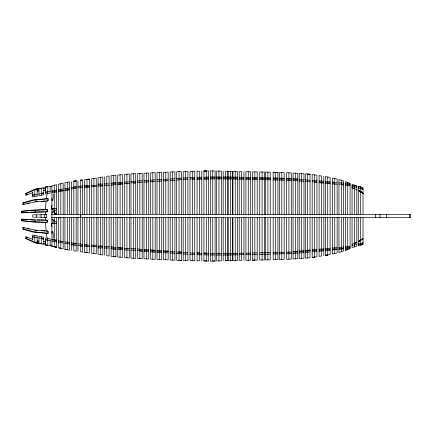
<?xml version="1.0" encoding="UTF-8"?>
<svg xmlns="http://www.w3.org/2000/svg" width="432" height="432" viewBox="0 0 432 432"><rect width="100%" height="100%" fill="white"/><g stroke="black" fill="none" stroke-linecap="round" stroke-linejoin="round"><path stroke-width="0.65" d="M51.64 208.332L51.916 205.238M51.916 233.593L52.142 231.233L52.142 232.465M46.672 198.925L46.705 198.634M56.122 223.511L56.354 222.264L51.916 219.089M52.348 208.489L51.916 208.975M51.916 209.444L52.855 208.489M51.916 212.927L56.354 209.752L56.354 208.489L51.916 208.489M363.01 243.151L360.644 245.025L358.274 245.84M363.01 242.476L360.644 243.918L358.274 244.701M358.749 241.574L363.01 238.734L358.274 241.693L363.01 238.642L358.274 241.607M356.81 242.287L352.075 244.372M32.783 192.623L26.816 195.01L25.753 195.01L25.753 193.428L34.123 189.443A33.286 5.4 0 0 0 36.131 188.773L41.461 188.298M25.753 193.428L26.816 193.428L35.77 189.481L37.811 188.892L42.071 188.519M25.753 195.01L26.946 194.492M363.01 244.21L360.644 245.225L360.644 217.377M338.947 217.566L338.947 252.526L343.678 250.922L343.678 217.566M345.346 217.566L345.346 250.295L350.077 248.681L350.077 217.566M345.346 250.295L347.711 249.442L347.711 217.912M63.153 214.434L63.153 183.125L58.423 184.313L58.423 214.434M82.669 186.997L80.303 187.807L77.938 187.747M47.952 198.704L33.917 200.151L22.88 202.959L22.88 204.493L35.959 201.787L42.422 201.474M115.884 183.13L113.519 183.913L111.154 183.908M37.233 191.084L39.064 190.804M82.669 185.636L80.303 186.376L77.938 186.424M40.09 188.649L43.637 187.612L43.637 194.724L38.907 195.847L38.907 188.924M40.09 188.509L41.272 188.152L41.272 195.28M22.88 202.959L32.265 200.129A32.913 3.407 0 0 0 34.279 199.703L45.668 198.877A8.219 0.853 0 0 0 46.44 198.693L47.979 198.693L47.979 200.864L41.645 201.361M98.069 247.158L100.44 246.472L102.805 246.451M358.274 243.999L360.644 243.346M115.884 184.41L111.154 185.274M115.884 182.434L111.154 183.244M352.075 245.635L356.81 244.388M47.779 193.525L45.414 194.141L45.414 187.072L47.779 186.629L47.779 193.525L50.144 193.174L50.144 186.127M22.88 204.493L24.133 204.174M27.259 203.369L29.138 202.889M45.414 192.229L47.779 191.624M51.916 246.278L51.916 185.722L56.646 184.658L56.646 214.434M58.423 191.792L63.153 190.771M32.4 195.248L37.13 194.303M38.907 194.06L43.637 193.12M45.414 192.348L50.144 191.43M337.127 217.215L337.127 252.925L332.397 253.989L332.397 217.469M58.423 189.913L63.153 188.957M41.272 193.379L43.637 192.866M58.423 218.047L60.199 217.685M51.916 192.829L56.646 191.943M32.4 195.08L34.765 194.611M37.13 196.09L32.4 196.949L32.4 191.959M35.948 189.88L37.13 189.653L37.13 196.133M51.916 190.89L56.646 190.064M64.93 214.434L64.93 182.606L69.66 181.872L69.66 214.504M102.805 214.558L102.805 176.996L98.069 177.757L98.069 214.434M325.361 217.55L325.361 255.377L330.097 254.561L330.097 217.55M181.408 179.501L176.677 180.166M69.66 189.767L64.93 190.48M91.546 214.434L91.546 178.805L96.277 178.065L96.277 214.434M69.66 187.974L64.93 188.676M69.66 189.27L64.93 189.956M58.423 190.922L63.153 190.21M310.036 249.982L305.305 250.63M316.915 217.523L316.915 256.775L312.185 257.445L312.185 217.566M343.678 248.071L338.947 248.702M314.55 257.094L312.185 257.44L314.55 257.116L314.55 217.571M350.077 247.18L345.346 247.849M310.036 251.872L305.305 252.499M76.167 188.482L71.437 188.843M343.678 248.843L338.947 249.421M345.346 248.621L350.077 248.006M45.592 187.839L43.502 188.098M343.678 246.958L338.947 247.531M345.346 246.731L350.077 246.127M84.591 214.434L84.591 179.68L89.321 179.096L89.321 214.434M310.036 250.657L305.305 251.24M181.408 178.135L176.677 178.648M86.956 179.399L89.321 179.107L86.956 179.393L86.956 187.439L84.591 187.682M44.62 190.069L45.592 189.95M51.916 191.57L56.646 191.052M45.409 188.174L43.173 188.417M39.031 212.026L21.6 212.83L21.6 211.313L31.439 210.2A32.697 1.28 0 0 0 33.448 210.038L40.057 209.963M330.097 250.133L325.361 250.614M45.149 201.085L42.768 201.29M330.097 248.243L325.361 248.719M45.5 190.242L43.292 190.458M117.731 184.604L122.461 184.102M21.6 211.313L38.977 209.99M102.805 185.917L98.069 186.014M86.956 187.439L89.321 187.196M310.036 217.566L310.036 257.715L305.305 258.152L305.305 217.566M115.884 214.58L115.884 175.198L111.154 175.646L111.154 214.51M155.196 181.424L150.466 181.796M155.196 179.858L150.466 180.279M130.982 182.914L135.718 182.547M319.086 251.208L323.822 250.76M319.086 249.313L323.822 248.864M73.802 186.813L76.167 186.592M190.004 179.005L194.74 178.659M122.931 214.434L122.461 214.434L122.461 174.614L117.731 175.036L117.731 214.477M98.069 247.914L102.805 247.882M299.23 217.566L299.23 258.611L303.961 258.271L303.961 217.566M117.731 182.709L122.461 182.304M337.127 248.864L332.397 249.248M332.397 248.044L337.127 247.676M330.097 249.426L325.361 249.761M332.397 249.934L337.127 249.561M124.556 182.131L129.292 181.877M190.004 177.692L194.74 177.385M102.805 184.097L98.069 184.054M208.651 214.477L208.651 170.905L203.92 171.077L203.92 214.531M133.353 183.157L135.718 182.984M203.92 178.286L208.651 177.968M293.053 251.516L297.788 251.181M303.961 250.727L299.23 251.073M299.23 252.947L303.961 252.601M130.982 181.521L135.718 181.186M297.788 253.055L293.053 253.384M299.23 251.678L303.961 251.365M84.591 185.695L89.321 185.371M21.6 212.83L28.814 212.333M30.127 212.247L31.439 212.155A32.675 0.772 0 0 0 33.448 212.058L41.596 211.993M312.185 251.732L316.915 251.408M150.466 213.97L150.466 172.946L155.196 172.649L155.196 213.986M137.489 181.067L142.22 180.76M157.016 181.251L161.752 180.981M312.185 249.831L316.915 249.512M323.822 249.842L319.086 250.15M143.991 180.641L148.721 180.365M293.053 217.566L293.053 258.979L297.788 258.676L297.788 217.566M206.285 170.986L203.92 171.029L206.285 170.986L206.285 214.483M157.016 179.685L161.752 179.426M137.489 182.455L142.22 182.201M170.176 180.554L174.906 180.268M96.277 186.64L91.546 186.721M297.788 251.764L293.053 252.029M174.906 178.756L170.176 179.015M187.909 179.134L183.179 179.372M312.185 250.533L316.915 250.295M286.551 217.566L286.551 259.297L291.287 259.081L291.287 217.566M197.062 178.54L201.793 178.351M143.991 182.083L148.721 181.861M137.489 214.061L137.489 173.54L142.22 173.302L142.22 214.013M34.792 201.695L37.93 201.55M135.718 214.083L135.718 173.626L130.982 173.853L130.982 214.699M197.062 177.271L201.793 177.179M168.151 180.668L163.42 180.895M76.167 244.01L71.437 244.199M187.909 177.806L183.179 178.022M98.069 245.97L102.805 246.1M168.151 179.14L163.42 179.35M163.42 214.126L163.42 172.314L168.151 172.12L168.151 214.196M170.176 214.753L170.176 171.974L174.906 171.812L174.906 214.72M252.482 253.028L257.213 252.877M291.287 253.481L286.551 253.643M148.721 213.964L148.721 173.016L143.991 173.21L143.991 213.975M197.062 179.458L199.427 179.361M124.556 183.605L129.292 183.443M161.752 214.099L161.752 172.379L157.016 172.557L157.016 214.013M194.74 179.545L192.37 179.626L192.37 171.347L194.74 171.288L194.74 214.596M203.92 179.134L208.651 178.988M117.731 183.816L122.461 183.665M84.591 245.268L89.321 245.122M250.636 253.071L245.905 253.195M279.445 252.364L284.175 252.234M250.636 254.518L245.905 254.642M208.651 177.077L203.92 177.206M215.098 217.566L215.098 261.025L210.368 261.144L210.368 217.566M337.127 182.849L332.397 182.914M291.287 252.099L286.551 252.212M44.323 211.885L41.936 211.945M215.098 261.025L212.733 261.09L212.733 217.949M40.819 209.876L44.842 209.725A8.159 0.319 0 0 0 45.608 209.655L47.153 209.655M273.17 254.005L277.9 253.881M279.445 253.838L284.175 253.708M232.74 218.03L232.74 260.539L228.01 260.642L228.01 253.066M245.905 217.566L245.905 260.318L250.636 260.221L250.636 217.566M181.408 214.655L181.408 171.623L176.677 171.731L176.677 214.715M192.37 171.353L190.004 171.407L190.004 214.612M104.398 183.973L109.129 183.908M273.17 252.52L277.9 252.401M277.9 217.566L277.9 259.621L273.17 259.735L273.17 217.566M39.323 209.914L47.12 209.66L47.12 211.826L39.323 211.982M232.74 254.896L228.01 254.961M252.482 254.48L257.213 254.372M259.74 252.823L264.47 252.72M232.74 253.444L228.01 253.508M265.513 252.698L270.243 252.596M259.74 254.313L264.47 254.21M265.513 254.189L270.243 254.086M252.482 217.566L252.482 260.172L254.848 260.118L254.848 218.014M232.848 253.444L237.578 253.346M232.848 254.896L237.578 254.799M239.198 254.767L243.929 254.675M252.482 260.167L257.213 260.069L257.213 217.566M265.513 217.566L265.513 259.902L270.243 259.81L270.243 217.566M243.929 253.228L239.198 253.319M210.368 177.898L215.098 177.844M77.938 243.956L80.303 243.918L82.669 244.647M91.546 246.537L96.277 246.51M312.185 181.802L316.915 181.807M77.938 245.376L80.303 245.344L82.669 246.013M201.793 253.4L197.062 253.314M210.368 177.023L215.098 176.99M203.92 253.368L208.651 253.476M223.171 253.557L227.902 253.508M210.368 178.929L215.098 178.902M216.594 253.616L221.324 253.573M223.171 254.999L227.902 254.961M201.793 254.842L197.062 254.74M221.324 255.01L216.594 255.042M203.92 254.821L208.651 254.891M215.098 253.546L210.368 253.535M176.677 217.442L176.677 260.269L181.408 260.323L181.408 217.318M109.129 185.431L104.398 185.431M48.449 186.727L49.145 186.727M49.696 186.727L51.916 186.727M46.931 200.923L48.038 200.923L48.038 198.634L46.44 198.634L46.559 197.705A144.115 144.115 0 0 1 47.093 194.044M51.916 208.904L53.217 208.904L53.217 212.058L51.916 212.058M45.549 209.596L47.212 209.596L47.212 211.885L45.549 211.885M51.397 214.434L410.389 214.434M41.256 214.817L32.751 214.817L32.751 217.183L41.256 217.183M51.397 217.566L410.389 217.566M40.819 220.039L47.12 220.174L47.12 222.34L33.448 221.962A32.697 1.28 0 0 0 31.433 221.805L21.6 220.687L21.6 219.17L35.132 219.926L35.132 221.935L40.057 222.037M51.916 219.947L53.217 219.947L53.217 223.096L51.916 223.096M45.549 220.115L47.212 220.115L47.212 222.404L45.549 222.404M21.6 220.687L35.132 221.935M51.916 223.511L56.354 223.511L56.354 222.264M22.88 227.507L35.959 230.213L47.979 231.136L47.979 233.307L46.44 233.307A8.219 0.853 0 0 0 45.668 233.123L34.279 232.297A32.913 3.407 0 0 0 32.265 231.871L22.88 229.041L22.88 227.507L24.133 227.826M22.88 229.041L35.959 232.222L47.952 233.296M46.381 231.077L48.038 231.077L48.038 233.366L46.44 233.366L46.559 234.295A144.115 144.115 0 0 0 47.093 237.956M41.461 243.707L36.131 243.227A33.286 5.4 0 0 0 34.123 242.557L25.753 238.572L25.753 236.995L26.816 236.995L32.783 239.377M25.753 238.572L26.816 238.572L35.77 242.519L37.811 243.108L42.071 243.481M48.449 245.273L49.145 245.273M49.696 245.273L51.916 245.273M206.285 260.966L203.92 260.966L203.92 217.566M228.01 177.952L232.74 178.006M215.098 254.977L210.368 254.95M228.01 177.039L232.74 177.098M216.594 177.903L221.324 177.919M216.594 178.875L221.324 178.897M228.01 178.934L232.74 178.994M199.427 179.113L201.793 179.123M96.277 185.317L91.546 185.258M120.096 217.528L122.461 217.539L122.461 257.38L117.731 256.959L117.731 217.523L120.096 217.528L120.096 257.175M111.154 248.022L113.519 248.027L115.884 248.724M216.594 176.98L221.324 177.001M223.171 177.925L227.902 177.952M104.398 246.456L109.129 246.532M223.171 177.012L227.902 177.039M223.171 178.902L227.902 178.934M338.947 184.135L343.678 184.302M104.398 247.963L109.129 248.006M102.805 185.42L100.44 185.387L98.069 184.594M39.031 219.974L33.448 219.942A32.675 0.772 0 0 0 31.439 219.845L30.127 219.758M37.109 219.991L40.133 219.991M265.513 178.686L270.243 178.762M273.17 178.794L277.9 178.87M39.323 220.018L41.596 220.007M91.546 245.074L96.277 245.381M215.098 214.45L215.098 170.969L210.368 170.856L210.368 214.472M228.01 214.45L228.01 171.353L237.578 171.542L237.578 214.445M250.636 214.439L250.636 171.774L245.905 171.677L245.905 214.445M259.74 178.589L264.47 178.67M284.175 178.994L279.445 178.897M338.947 182.79L343.678 183.152M232.848 177.098L237.578 177.185M239.198 177.217L243.929 177.298M245.905 177.336L250.636 177.439M239.198 178.124L243.929 178.211M245.905 178.249L250.636 178.367M257.213 178.546L252.482 178.4M237.578 179.086L232.848 178.994M239.198 179.113L243.929 179.199M245.905 179.237L250.636 179.35M270.243 214.434L270.243 172.195L265.513 172.098L265.513 214.434M237.578 178.097L232.848 178.006M41.936 220.055L44.323 220.115M273.17 214.434L273.17 172.271L277.9 172.39L277.9 214.434M270.243 177.914L265.513 177.8M303.961 179.869L299.23 179.701M265.513 179.696L270.243 179.804M259.74 177.665L264.47 177.779M252.482 179.393L257.213 179.501M259.74 179.561L264.47 179.674M161.752 251.397L157.016 251.24M257.213 177.601L252.482 177.482M194.74 217.269L194.74 260.717L190.004 260.593L190.004 217.28M273.17 177.989L277.9 178.108M284.175 178.276L279.445 178.151M286.551 178.335L291.287 178.502M286.551 179.021L291.287 179.199M273.17 179.885L277.9 180.009M279.445 180.052L284.175 180.176M40.819 222.124L44.842 222.275A8.159 0.319 0 0 1 45.608 222.345M163.42 251.446L168.151 251.581M174.906 217.453L174.906 260.188L170.176 260.026L170.176 217.474M203.92 260.906L208.651 261.095L208.651 217.566M286.551 180.241L291.287 180.409M337.127 184.21L332.397 183.956M135.718 250.258L130.982 250.117M148.721 250.706L143.991 250.56M142.22 250.479L137.489 250.306M122.461 248.303L117.731 248.141M129.292 248.557L124.556 248.373M291.287 214.434L291.287 172.919L286.551 172.708L286.551 214.434M89.321 186.662L84.591 186.489M129.292 250.123L124.556 249.863M168.151 217.48L168.151 259.88L163.42 259.686L163.42 217.512M197.062 252.542L199.427 252.634M183.179 252.563L187.909 252.769M143.991 217.566L143.991 258.795L148.721 258.984L148.721 217.566M305.305 181.381L310.036 181.715M71.437 187.45L76.167 187.677M161.752 252.617L157.016 252.38M163.42 252.688L168.151 252.887M183.179 253.973L187.909 254.189M305.305 179.923L310.036 180.241M163.42 250.841L168.151 251.051M37.93 230.45L34.792 230.305M161.752 250.765L157.016 250.501M170.176 251.678L174.906 251.905M194.74 253.206L190.004 252.887M148.721 251.716L143.991 251.456M130.982 217.301L130.982 258.136L135.718 258.368L135.718 217.566M312.185 180.311L316.915 180.592M170.176 253.006L174.906 253.26M194.74 254.626L190.004 254.308M142.22 217.566L142.22 258.703L137.489 258.46L137.489 217.566M303.961 214.434L303.961 173.734L299.23 173.394L299.23 214.472M148.721 249.788L143.991 249.491M155.196 217.566L155.196 259.351L150.466 259.054L150.466 217.566M41.645 230.639L45.149 230.915M89.321 246.58L84.591 246.267M139.855 251.197L142.22 251.343M293.053 214.434L293.053 173.027L297.788 173.324L297.788 214.472M297.788 179.62L293.053 179.302M203.92 252.839L206.285 252.99M111.154 217.49L111.154 256.354L115.884 256.743L115.884 217.42M293.053 180.506L297.788 180.835M314.55 182.331L316.915 182.493M293.053 178.594L297.788 178.929M21.6 219.17L28.814 219.667M130.982 248.546L135.718 248.891M150.466 250.765L155.196 251.111M137.489 249.021L142.22 249.367M111.154 248.746L115.884 249.545M299.23 180.943L303.961 181.3M350.077 184.837L345.346 184.437M332.397 182.066L334.762 182.25M325.361 182.477L330.097 182.866M37.233 240.916L39.064 241.196M319.086 181.937L323.822 182.358M150.466 251.802L155.196 252.212M176.677 251.991L181.408 252.472M150.466 249.885L155.196 250.322M122.461 249.696L117.731 249.28M176.677 253.368L181.408 253.859M43.292 241.542L45.5 241.758M319.086 182.693L323.822 183.136M325.361 183.281L330.097 183.762M111.154 246.737L115.884 247.612M76.167 245.365L71.437 244.912M305.305 214.434L305.305 173.848L310.036 174.307L310.036 214.715M319.086 180.792L323.822 181.24M325.361 181.386L330.097 181.867M43.173 243.583L45.409 243.826M84.591 244.35L86.956 244.593M117.731 247.401L122.461 247.903M43.502 243.902L45.592 244.161M69.66 217.496L69.66 250.128L64.93 249.399L64.93 217.469M179.042 251.748L181.408 252.029M67.295 249.669L64.93 249.388L67.295 249.701L67.295 241.85M350.077 185.879L345.346 185.269M44.62 241.936L45.592 242.05M350.077 183.994L345.346 183.379M84.591 217.318L84.591 252.315L89.321 252.909L89.321 217.35M84.591 252.315L86.956 252.607L86.956 217.334M64.93 243.313L69.66 244.015M341.312 184.729L343.678 185.047M64.93 241.942L69.66 242.654M76.167 243.562L71.437 242.919M47.779 238.475L47.779 245.376L45.414 244.928L45.414 237.859L50.144 238.826L50.144 245.873M96.277 217.399L96.277 253.93L91.546 253.195L91.546 217.366M56.646 240.581L51.916 239.841M98.069 217.318L98.069 254.237L102.805 255.004L102.805 217.442M55.463 214.245L54.281 214.056L54.281 192.802M50.144 240.57L45.414 239.652M37.13 237.697L32.4 236.752M43.637 238.88L38.907 237.94M56.646 241.893L51.916 241.061M330.097 214.742L330.097 177.439L325.361 176.623L325.361 214.693M32.4 240.041L32.4 235.051L37.13 235.915M56.646 240.1L51.916 239.225M63.153 241.661L58.423 240.727M35.948 242.12L37.13 242.347L37.13 235.867M58.423 217.566L58.423 247.682L63.153 248.881L63.153 217.566M63.153 243.027L58.423 242.044M32.4 236.92L34.765 237.389M51.916 246.256L56.646 247.325L56.646 217.566M352.075 185.22L356.81 186.278M41.272 238.621L43.637 239.134M332.397 214.693L332.397 178.016L337.127 179.075L337.127 214.499M356.81 187.445L352.075 186.365M38.907 243.076L38.907 236.153L43.637 237.276L43.637 244.388L40.09 243.351M54.281 246.748L51.916 246.164L54.281 246.758L54.281 217.663M80.303 245.959L82.669 246.548M45.414 239.771L47.779 240.376M27.259 228.631L29.138 229.111M356.81 214.526L356.81 185.733L352.075 184.48L352.075 214.434M363.01 188.033L360.644 186.775L358.274 186.116L358.274 214.434M343.678 214.434L343.678 181.073L338.947 179.474L338.947 214.434M40.09 243.491L41.272 243.848L41.272 236.72M345.346 214.434L345.346 181.699L350.077 183.319L350.077 214.434M60.788 248.411L59.605 248.033L60.788 248.432L60.788 217.75M358.274 187.866L363.01 189.529M358.274 186.727L360.644 187.526L363.01 189.092M352.075 187.623L356.81 189.713M25.753 236.995L26.946 237.508M358.274 190.399L363.01 193.369L358.749 190.426M54.281 213.23L55.858 214.034M54.281 212.296L56.646 214.051M52.871 223.511L52.142 222.788M56.122 208.489L56.354 209.752M46.672 233.075L46.705 233.366M51.916 198.407L52.142 200.772L52.142 199.541M51.662 223.96L51.916 226.762M410.351 214.434L410.351 217.566M409.406 214.434L409.406 217.566M386.64 214.434L386.64 217.566M380.063 214.434L380.074 217.566M375.646 214.434L375.646 217.566M363.01 187.645L363.01 214.256M363.01 217.566L363.01 244.35M360.644 186.775L360.644 214.159M358.274 217.426L358.274 245.878M356.81 217.474L356.81 246.272L352.075 247.52L352.075 217.566M354.44 185.107L354.44 214.115M354.44 217.609L354.44 246.893M347.711 182.558L347.711 214.229M341.312 180.182L341.312 214.31M341.312 218.182L341.312 251.818M334.762 178.551L334.762 214.618M334.762 217.366L334.762 253.449M327.731 177.017L327.731 183.503M327.731 183.638L327.731 214.726M327.731 217.555L327.731 254.983M323.822 176.359L323.822 214.666M323.822 217.539L323.822 255.641M321.451 214.612L321.451 175.981L319.086 175.592L319.086 214.585M321.451 217.512L321.451 256.019L319.086 256.408L319.086 217.501M316.915 214.58L316.915 175.225L312.185 174.55L312.185 214.677M314.55 174.89L314.55 214.612M307.67 174.085L307.67 214.299M307.67 217.663L307.67 257.909M301.595 173.524L301.595 214.445M301.595 217.863L301.595 258.482M295.423 173.173L295.423 214.456M295.423 217.901L295.423 251.132M295.423 251.354L295.423 258.827M288.916 172.789L288.916 214.385M288.916 217.868L288.916 251.613M288.916 251.71L288.916 259.211M284.175 214.434L284.175 172.616L279.445 172.444L279.445 214.434M284.175 217.566L284.175 259.384L279.445 259.567L279.445 217.566M281.81 172.53L281.81 180.112M281.81 180.565L281.81 214.364M281.81 217.885L281.81 259.475M275.535 172.336L275.535 179.95M275.535 180.268L275.535 214.38M275.535 217.928L275.535 259.675M267.878 172.141L267.878 179.755M267.878 180.101L267.878 214.407M267.878 217.982L267.878 259.859M264.47 214.434L264.47 172.076L259.74 171.979L259.74 214.434M264.47 217.566L264.47 259.924L259.74 260.021L259.74 217.566M262.105 172.028L262.105 179.615M262.105 180.02L262.105 214.423M262.105 217.998L262.105 259.972M257.213 214.434L257.213 171.925L252.482 171.823L252.482 214.439M254.848 171.871L254.848 214.434M248.27 171.715L248.27 214.445M248.27 218.014L248.27 260.28M243.929 171.644L243.929 214.445M243.929 217.566L243.929 260.35M241.564 214.445L241.564 171.607L239.198 171.563L239.198 214.445M241.564 218.02L241.564 252.671M241.564 252.86L241.564 260.393L239.198 260.431L239.198 217.566M237.578 217.566L237.578 260.458L232.848 260.534L232.848 218.03M235.213 171.499L235.213 214.445M235.213 218.025L235.213 260.496M232.848 171.461L232.848 214.445M232.74 171.461L232.74 214.445M230.375 171.418L230.375 214.445M230.375 218.03L230.375 260.577M228.01 218.036L228.01 252.736M227.902 214.45L227.902 171.353L225.536 171.283L225.536 214.456M227.902 218.036L227.902 252.742M227.902 253.066L227.902 260.642L225.536 260.712L225.536 253.076M225.536 218.041L225.536 252.779M223.171 171.212L223.171 214.461M223.171 217.566L223.171 260.782M221.324 214.466L221.324 171.158L216.594 171.018L216.594 214.477M221.324 217.566L221.324 260.842L216.594 260.987L216.594 217.566M218.959 171.088L218.959 214.472M218.959 218.063L218.959 252.882M218.959 253.076L218.959 260.912M212.733 170.894L212.733 214.461M206.285 217.976L206.285 261.031M201.793 171.088L201.793 214.558M201.793 217.566L201.793 260.912M199.427 214.58L199.427 171.158L197.062 171.223L197.062 214.591M199.427 217.258L199.427 260.842L197.062 260.777L197.062 217.264M192.37 180.085L192.37 214.607M192.37 217.274L192.37 251.84M192.37 252.374L192.37 260.653M187.909 214.623L187.909 171.455L183.179 171.585L183.179 214.639M187.909 217.28L187.909 260.545L183.179 260.42L183.179 217.296M185.544 171.52L185.544 214.628M185.544 217.291L185.544 260.48M179.042 171.671L179.042 214.693M179.042 217.404L179.042 260.323M172.541 171.914L172.541 180.684M172.541 180.797L172.541 214.736M172.541 217.458L172.541 260.086M165.785 172.228L165.785 181.019M165.785 181.132L165.785 213.727M165.785 217.49L165.785 259.772M161.752 217.523L161.752 259.621L157.016 259.443L157.016 217.566M159.381 172.465L159.381 181.294M159.381 181.489L159.381 213.808M159.381 217.55L159.381 259.535M152.831 172.805L152.831 181.829M152.831 181.975L152.831 213.921M152.831 217.604L152.831 259.195M146.356 173.113L146.356 213.959M146.356 217.593L146.356 258.887M139.855 173.421L139.855 214.013M139.855 217.652L139.855 248.821M139.855 249.194L139.855 258.579M133.353 173.74L133.353 214.121M133.353 217.706L133.353 248.54M133.353 248.702L133.353 258.255M129.292 214.434L129.292 174.037L124.556 174.442L124.556 214.45M129.292 217.566L129.292 257.963L124.556 257.558L124.556 217.55M126.922 174.236L126.922 214.434M126.922 217.555L126.922 257.764M120.096 174.825L120.096 214.434M113.519 175.408L113.519 214.434M113.519 217.507L113.519 256.592M109.129 214.52L109.129 175.975L106.763 176.359L106.763 214.434M109.129 217.48L109.129 256.025L106.763 255.641L106.763 217.463M104.398 176.742L104.398 214.553M104.398 217.453L104.398 255.263M100.44 177.374L100.44 214.434M100.44 217.426L100.44 254.632M93.911 178.454L93.911 214.434M93.911 217.382L93.911 253.546M86.956 188.12L86.956 214.434M82.669 214.434L82.669 179.912L80.303 180.247L80.303 187.925M82.669 217.566L82.669 252.094L80.303 251.802L80.303 217.291M80.557 214.434L80.557 217.566M80.379 214.434L80.379 217.566M80.303 188.363L80.303 214.434M77.938 180.576L77.938 214.434M77.938 217.269L77.938 251.424M76.167 214.434L76.167 180.868L73.802 181.246L73.802 214.434M76.167 217.258L76.167 251.138L73.802 250.765L73.802 217.237M71.437 181.607L71.437 214.434M71.437 217.215L71.437 250.387M67.295 182.293L67.295 214.11M67.295 217.858L67.295 241.763M60.788 183.562L60.788 191.236M60.788 191.576L60.788 214.153M54.281 185.236L54.281 192.359M53.217 194.06L53.217 199.19M53.217 232.81L53.217 237.94M44.485 214.434L44.485 217.566M37.811 188.892L37.811 190.901M37.811 241.099L37.811 243.108M36.418 214.817L36.418 217.183M35.959 199.778L35.959 201.787M35.959 230.213L35.959 232.222M35.132 210.065L35.132 212.074M34.765 190.642L34.765 196.49M34.765 235.51L34.765 241.358M26.816 193.428L26.816 195.01M26.816 236.995L26.816 238.572M23.863 202.959L23.863 204.493M23.863 227.507L23.863 229.041M22.55 211.313L22.55 212.83M22.55 219.17L22.55 220.687M46.116 230.639A139.018 139.018 0 0 1 45.479 222.097M45.392 219.661A139.018 139.018 0 0 1 45.349 217.22M45.349 214.78A139.018 139.018 0 0 1 45.392 212.339M45.479 209.903A139.018 139.018 0 0 1 46.116 201.361M356.81 242.363L354.44 243.362L356.81 242.363M47.779 186.624L45.414 187.083L47.779 186.64M327.731 254.961L325.361 255.377L327.731 254.961M76.167 180.884L73.802 181.246L76.167 180.884M81.486 180.085L80.303 180.247L81.486 180.085M227.902 260.636L225.536 260.712L227.902 260.642M46.678 214.434L41.056 214.434L41.056 217.566L46.678 217.566L46.678 214.434M181.408 260.323L179.042 260.307L181.408 260.377M277.9 172.39L273.17 172.276L277.9 172.39M310.036 174.28L307.67 174.123L310.036 174.307M115.884 256.743L114.701 256.657L115.884 256.802M47.779 245.36L45.414 244.917L47.779 245.376M56.646 247.325L54.281 246.694L56.646 247.336M354.44 188.644L352.075 187.607L354.44 188.649M360.644 191.57L358.274 190.161L363.01 193.417L360.644 191.576M363.01 193.277L360.644 191.603L363.01 193.277"/></g></svg>
